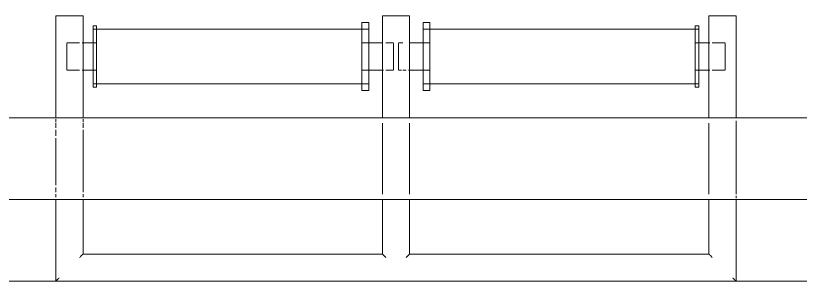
# Model space of a CAD drawing. Header units: inches. Extents: x -449 to 330, y -482 to 598.
# Drawn here: x -339.22 to -324.81, y -19.17 to -14.29 of the extents above; entities that cross this region are included whole.
import ezdxf

# ---------------------------------------------------------------- set-up
doc = ezdxf.new("R2010")
doc.units = ezdxf.units.IN
doc.header["$MEASUREMENT"] = 0
doc.linetypes.add('Hidden 1_8_', pattern=[0.1875, 0.125, -0.0625])
for name, color, linetype, lineweight in [('A-DETL-HDLN', 90, 'Hidden 1_8_', 9), ('I-WALL', 2, 'Continuous', 9), ('Q-SPCQ', 91, 'Continuous', 9)]:
    doc.layers.add(name, color=color, linetype=linetype, lineweight=lineweight)

# ---------------------------------------------------------------- blocks, each defined once
blk = doc.blocks.new('Toilet-Tissue-Dispenser_Bobrick_B-2740 _1_ - B-2740-2446900-Test Fit - Second Floor Plan')
at = {"layer": 'Q-SPCQ'}
for p, q in [((-338.487, -14.294), (-338.487, -16.169)), ((-338.424, -14.294), (-338.487, -14.294)), ((-338.487, -14.294), (-338.424, -14.294)), ((-338.049, -14.294), (-338.424, -14.294)), ((-338.424, -14.294), (-338.049, -14.294)), ((-338.049, -14.294), (-337.987, -14.294)), ((-337.987, -14.294), (-338.049, -14.294)), ((-337.987, -16.169), (-337.987, -14.294)), ((-332.487, -14.294), (-332.487, -16.169)), ((-332.424, -14.294), (-332.487, -14.294)), ((-332.487, -14.294), (-332.424, -14.294)), ((-332.049, -14.294), (-332.424, -14.294)), ((-332.424, -14.294), (-332.049, -14.294)), ((-332.049, -14.294), (-331.987, -14.294)), ((-331.987, -14.294), (-332.049, -14.294)), ((-331.987, -16.169), (-331.987, -14.294)), ((-326.487, -14.294), (-326.487, -16.169)), ((-326.424, -14.294), (-326.487, -14.294)), ((-326.487, -14.294), (-326.424, -14.294)), ((-326.424, -14.294), (-326.049, -14.294)), ((-326.049, -14.294), (-326.424, -14.294)), ((-326.049, -14.294), (-325.987, -14.294)), ((-325.987, -14.294), (-326.049, -14.294)), ((-325.987, -16.169), (-325.987, -14.294)), ((-337.737, -14.482), (-337.799, -14.482)), ((-337.799, -14.482), (-337.799, -14.501)), ((-337.799, -15.607), (-337.799, -14.482)), ((-332.737, -14.544), (-337.799, -14.544)), ((-337.799, -14.544), (-337.799, -14.761)), ((-337.799, -14.761), (-337.799, -14.544)), ((-337.799, -14.56), (-337.799, -14.607)), ((-337.737, -14.482), (-337.737, -15.607)), ((-337.737, -14.501), (-337.737, -14.482)), ((-337.737, -14.607), (-337.737, -14.56)), ((-332.737, -14.419), (-332.862, -14.419)), ((-332.862, -15.669), (-332.862, -14.419)), ((-332.862, -14.419), (-332.862, -14.44)), ((-332.862, -14.44), (-332.862, -14.503)), ((-332.737, -14.44), (-332.737, -14.419)), ((-332.737, -14.419), (-332.737, -15.669)), ((-332.737, -14.503), (-332.737, -14.44)), ((-332.737, -14.544), (-332.737, -14.561)), ((-332.737, -14.561), (-332.737, -14.544)), ((-331.612, -14.419), (-331.737, -14.419)), ((-331.737, -15.669), (-331.737, -14.419)), ((-331.737, -14.419), (-331.737, -14.44)), ((-331.737, -14.44), (-331.737, -14.503)), ((-326.674, -14.544), (-331.737, -14.544)), ((-331.737, -14.544), (-331.737, -14.561)), ((-331.737, -14.561), (-331.737, -14.544)), ((-331.612, -14.44), (-331.612, -14.419)), ((-331.612, -14.419), (-331.612, -15.669)), ((-331.612, -14.503), (-331.612, -14.44)), ((-326.674, -14.482), (-326.737, -14.482)), ((-326.737, -14.482), (-326.737, -14.501)), ((-326.737, -15.607), (-326.737, -14.482)), ((-326.674, -14.482), (-326.674, -15.607)), ((-326.674, -14.501), (-326.674, -14.482)), ((-326.674, -14.544), (-326.674, -14.761)), ((-326.674, -14.761), (-326.674, -14.544)), ((-326.674, -14.607), (-326.674, -14.56)), ((-337.799, -14.646), (-337.799, -14.763)), ((-337.737, -14.763), (-337.737, -14.688)), ((-332.862, -14.612), (-332.862, -14.688)), ((-332.737, -14.688), (-332.737, -14.61)), ((-332.737, -14.611), (-332.737, -14.69)), ((-332.737, -14.69), (-332.737, -14.611)), ((-331.737, -14.61), (-331.737, -14.688)), ((-331.737, -14.611), (-331.737, -14.69)), ((-331.737, -14.69), (-331.737, -14.611)), ((-331.612, -14.686), (-331.612, -14.61)), ((-326.737, -14.561), (-326.737, -14.607)), ((-326.737, -14.646), (-326.737, -14.688)), ((-326.737, -14.689), (-326.737, -14.763)), ((-326.674, -14.763), (-326.674, -14.646)), ((-338.049, -14.794), (-338.284, -14.794)), ((-338.284, -14.803), (-338.284, -15.044)), ((-338.284, -15.044), (-338.284, -14.803)), ((-338.284, -15.044), (-338.284, -14.803)), ((-338.284, -14.803), (-338.284, -15.044)), ((-337.737, -14.794), (-338.005, -14.794)), ((-337.987, -14.803), (-337.987, -14.828)), ((-337.987, -15.044), (-337.987, -14.803)), ((-337.987, -14.828), (-337.987, -14.867)), ((-337.799, -14.898), (-337.799, -14.794)), ((-337.737, -14.867), (-337.737, -14.803)), ((-337.737, -14.803), (-337.737, -14.867)), ((-332.862, -14.732), (-332.862, -14.792)), ((-332.737, -14.794), (-332.862, -14.794)), ((-332.862, -14.803), (-332.862, -14.867)), ((-332.862, -14.867), (-332.862, -14.803)), ((-332.737, -14.729), (-332.737, -14.881)), ((-332.737, -14.794), (-332.737, -14.729)), ((-332.737, -14.792), (-332.737, -14.732)), ((-332.477, -14.794), (-332.737, -14.794)), ((-332.487, -14.867), (-332.487, -14.803)), ((-332.487, -14.803), (-332.487, -15.044)), ((-332.284, -14.794), (-332.424, -14.794)), ((-332.284, -15.044), (-332.284, -14.803)), ((-332.284, -14.803), (-332.284, -15.044)), ((-332.284, -14.803), (-332.284, -15.044)), ((-332.284, -15.044), (-332.284, -14.803)), ((-332.111, -14.794), (-332.19, -14.794)), ((-332.19, -14.803), (-332.19, -15.044)), ((-332.19, -15.044), (-332.19, -14.803)), ((-332.19, -15.044), (-332.19, -14.803)), ((-332.19, -14.803), (-332.19, -15.044)), ((-331.737, -14.794), (-331.996, -14.794)), ((-331.987, -14.803), (-331.987, -14.867)), ((-331.987, -15.044), (-331.987, -14.803)), ((-331.737, -14.729), (-331.737, -14.794)), ((-331.737, -14.881), (-331.737, -14.729)), ((-331.737, -14.732), (-331.737, -14.792)), ((-331.612, -14.794), (-331.737, -14.794)), ((-331.612, -14.789), (-331.612, -14.732)), ((-331.612, -14.828), (-331.612, -14.803)), ((-331.612, -14.803), (-331.612, -14.867)), ((-331.612, -14.867), (-331.612, -14.828)), ((-326.469, -14.794), (-326.737, -14.794)), ((-326.737, -14.803), (-326.737, -14.867)), ((-326.737, -14.867), (-326.737, -14.803)), ((-326.674, -14.794), (-326.674, -14.898)), ((-326.487, -14.867), (-326.487, -14.803)), ((-326.487, -14.803), (-326.487, -15.044)), ((-326.19, -14.794), (-326.424, -14.794)), ((-326.19, -15.044), (-326.19, -14.803)), ((-326.19, -14.803), (-326.19, -15.044)), ((-326.19, -14.803), (-326.19, -15.044)), ((-326.19, -15.044), (-326.19, -14.803)), ((-337.799, -15.044), (-337.799, -14.915)), ((-337.799, -14.919), (-337.799, -14.972)), ((-337.799, -14.919), (-337.799, -14.972)), ((-337.799, -14.979), (-337.799, -15.037)), ((-337.799, -14.979), (-337.799, -15.037)), ((-337.737, -15.042), (-337.737, -14.919)), ((-337.737, -15.042), (-337.737, -14.919)), ((-337.737, -14.919), (-337.737, -15.042)), ((-332.862, -14.918), (-332.862, -15.044)), ((-332.862, -14.919), (-332.862, -15.044)), ((-332.862, -15.044), (-332.862, -14.919)), ((-332.737, -14.915), (-332.737, -15.173)), ((-332.737, -14.979), (-332.737, -14.931)), ((-332.737, -14.979), (-332.737, -14.932)), ((-332.737, -15.044), (-332.737, -14.993)), ((-332.737, -15.044), (-332.737, -14.993)), ((-331.737, -15.044), (-331.737, -14.915)), ((-331.737, -14.918), (-331.737, -14.966)), ((-331.737, -14.919), (-331.737, -14.966)), ((-331.737, -14.979), (-331.737, -15.03)), ((-331.737, -14.979), (-331.737, -15.03)), ((-331.612, -15.041), (-331.612, -14.918)), ((-331.612, -15.041), (-331.612, -14.919)), ((-331.612, -14.919), (-331.612, -15.041)), ((-326.737, -14.919), (-326.737, -15.044)), ((-326.737, -14.919), (-326.737, -15.044)), ((-326.737, -15.044), (-326.737, -14.919)), ((-326.674, -14.915), (-326.674, -15.173)), ((-326.674, -14.979), (-326.674, -14.925)), ((-326.674, -14.979), (-326.674, -14.926)), ((-326.674, -15.068), (-326.674, -14.986)), ((-326.674, -15.068), (-326.674, -14.986)), ((-338.284, -15.044), (-338.284, -15.285)), ((-338.284, -15.285), (-338.284, -15.044)), ((-338.284, -15.285), (-338.284, -15.044)), ((-338.284, -15.044), (-338.284, -15.285)), ((-337.987, -15.044), (-337.987, -15.109)), ((-337.987, -15.285), (-337.987, -15.044)), ((-337.799, -15.044), (-337.799, -15.068)), ((-337.799, -15.068), (-337.799, -15.044)), ((-337.799, -15.044), (-337.799, -15.068)), ((-337.799, -15.173), (-337.799, -15.068)), ((-337.799, -15.109), (-337.799, -15.162)), ((-337.799, -15.109), (-337.799, -15.163)), ((-337.737, -15.068), (-337.737, -15.044)), ((-337.737, -15.169), (-337.737, -15.044)), ((-337.737, -15.044), (-337.737, -15.169)), ((-337.737, -15.169), (-337.737, -15.109)), ((-332.862, -15.044), (-332.862, -15.068)), ((-332.862, -15.044), (-332.862, -15.068)), ((-332.862, -15.068), (-332.862, -15.044)), ((-332.862, -15.068), (-332.862, -15.109)), ((-332.862, -15.169), (-332.862, -15.068)), ((-332.862, -15.109), (-332.862, -15.17)), ((-332.862, -15.109), (-332.862, -15.169)), ((-332.737, -15.068), (-332.737, -15.044)), ((-332.737, -15.068), (-332.737, -15.044)), ((-332.737, -15.169), (-332.737, -15.122)), ((-332.737, -15.17), (-332.737, -15.122)), ((-332.487, -15.068), (-332.487, -15.044)), ((-332.487, -15.044), (-332.487, -15.285)), ((-332.487, -15.109), (-332.487, -15.068)), ((-332.284, -15.285), (-332.284, -15.044)), ((-332.284, -15.044), (-332.284, -15.285)), ((-332.284, -15.044), (-332.284, -15.285)), ((-332.284, -15.285), (-332.284, -15.044)), ((-332.19, -15.044), (-332.19, -15.285)), ((-332.19, -15.285), (-332.19, -15.044)), ((-332.19, -15.285), (-332.19, -15.044)), ((-332.19, -15.044), (-332.19, -15.285)), ((-331.987, -15.044), (-331.987, -15.109)), ((-331.987, -15.285), (-331.987, -15.044)), ((-331.737, -15.044), (-331.737, -15.068)), ((-331.737, -15.068), (-331.737, -15.044)), ((-331.737, -15.044), (-331.737, -15.068)), ((-331.737, -15.173), (-331.737, -15.068)), ((-331.737, -15.109), (-331.737, -15.156)), ((-331.737, -15.109), (-331.737, -15.157)), ((-331.612, -15.068), (-331.612, -15.044)), ((-331.612, -15.169), (-331.612, -15.044)), ((-331.612, -15.044), (-331.612, -15.169)), ((-331.612, -15.17), (-331.612, -15.109)), ((-326.737, -15.044), (-326.737, -15.068)), ((-326.737, -15.044), (-326.737, -15.068)), ((-326.737, -15.068), (-326.737, -15.044)), ((-326.737, -15.068), (-326.737, -15.169)), ((-326.737, -15.169), (-326.737, -15.068)), ((-326.737, -15.109), (-326.737, -15.169)), ((-326.674, -15.169), (-326.674, -15.116)), ((-326.674, -15.169), (-326.674, -15.116)), ((-326.487, -15.109), (-326.487, -15.044)), ((-326.487, -15.044), (-326.487, -15.285)), ((-326.19, -15.285), (-326.19, -15.044)), ((-326.19, -15.044), (-326.19, -15.285)), ((-326.19, -15.044), (-326.19, -15.285)), ((-326.19, -15.285), (-326.19, -15.044)), ((-337.987, -15.221), (-337.987, -15.285)), ((-337.799, -15.294), (-337.799, -15.19)), ((-337.737, -15.261), (-337.737, -15.221)), ((-337.737, -15.221), (-337.737, -15.285)), ((-337.737, -15.285), (-337.737, -15.261)), ((-332.862, -15.221), (-332.862, -15.285)), ((-332.862, -15.285), (-332.862, -15.221)), ((-332.737, -15.207), (-332.737, -15.359)), ((-332.487, -15.285), (-332.487, -15.221)), ((-331.987, -15.221), (-331.987, -15.285)), ((-331.737, -15.359), (-331.737, -15.207)), ((-331.612, -15.285), (-331.612, -15.221)), ((-331.612, -15.221), (-331.612, -15.285)), ((-326.737, -15.221), (-326.737, -15.285)), ((-326.737, -15.285), (-326.737, -15.221)), ((-326.674, -15.19), (-326.674, -15.294)), ((-326.487, -15.285), (-326.487, -15.221)), ((-338.284, -15.294), (-338.049, -15.294)), ((-338.005, -15.294), (-337.737, -15.294)), ((-337.799, -15.325), (-337.799, -15.442)), ((-337.799, -15.327), (-337.799, -15.544)), ((-337.799, -15.544), (-337.799, -15.327)), ((-337.737, -15.399), (-337.737, -15.325)), ((-337.737, -15.442), (-337.737, -15.4)), ((-332.862, -15.294), (-332.737, -15.294)), ((-332.862, -15.299), (-332.862, -15.357)), ((-332.862, -15.402), (-332.862, -15.478)), ((-332.737, -15.359), (-332.737, -15.294)), ((-332.737, -15.294), (-332.466, -15.294)), ((-332.737, -15.357), (-332.737, -15.296)), ((-332.737, -15.398), (-332.737, -15.477)), ((-332.737, -15.477), (-332.737, -15.398)), ((-332.737, -15.478), (-332.737, -15.4)), ((-332.424, -15.294), (-332.284, -15.294)), ((-332.19, -15.294), (-332.134, -15.294)), ((-332.111, -15.294), (-332.049, -15.294)), ((-332.007, -15.294), (-331.737, -15.294)), ((-331.737, -15.294), (-331.737, -15.359)), ((-331.737, -15.294), (-331.612, -15.294)), ((-331.737, -15.296), (-331.737, -15.357)), ((-331.737, -15.398), (-331.737, -15.477)), ((-331.737, -15.477), (-331.737, -15.398)), ((-331.737, -15.4), (-331.737, -15.478)), ((-331.612, -15.357), (-331.612, -15.296)), ((-331.612, -15.476), (-331.612, -15.4)), ((-326.737, -15.294), (-326.469, -15.294)), ((-326.737, -15.325), (-326.737, -15.4)), ((-326.674, -15.442), (-326.674, -15.325)), ((-326.674, -15.327), (-326.674, -15.544)), ((-326.674, -15.544), (-326.674, -15.327)), ((-326.424, -15.294), (-326.19, -15.294)), ((-337.799, -15.481), (-337.799, -15.528)), ((-337.799, -15.544), (-332.737, -15.544)), ((-337.737, -15.527), (-337.737, -15.481)), ((-332.737, -15.527), (-332.737, -15.544)), ((-332.737, -15.544), (-332.737, -15.527)), ((-331.737, -15.527), (-331.737, -15.544)), ((-331.737, -15.544), (-331.737, -15.527)), ((-331.737, -15.544), (-326.674, -15.544)), ((-326.737, -15.481), (-326.737, -15.528)), ((-326.674, -15.528), (-326.674, -15.481)), ((-337.799, -15.587), (-337.799, -15.607)), ((-337.799, -15.607), (-337.737, -15.607)), ((-337.737, -15.607), (-337.737, -15.587)), ((-332.862, -15.585), (-332.862, -15.648)), ((-332.862, -15.648), (-332.862, -15.669)), ((-332.862, -15.669), (-332.737, -15.669)), ((-332.737, -15.648), (-332.737, -15.585)), ((-332.737, -15.669), (-332.737, -15.648)), ((-331.737, -15.585), (-331.737, -15.648)), ((-331.737, -15.648), (-331.737, -15.669)), ((-331.737, -15.669), (-331.612, -15.669)), ((-331.612, -15.648), (-331.612, -15.585)), ((-331.612, -15.669), (-331.612, -15.648)), ((-326.737, -15.587), (-326.737, -15.607)), ((-326.737, -15.607), (-326.674, -15.607)), ((-326.674, -15.607), (-326.674, -15.587)), ((-338.487, -16.195), (-338.487, -16.249)), ((-338.487, -16.269), (-338.487, -16.355)), ((-337.987, -16.248), (-337.987, -16.195)), ((-337.987, -16.354), (-337.987, -16.269)), ((-332.487, -16.269), (-332.487, -17.569)), ((-331.987, -17.569), (-331.987, -16.269)), ((-326.487, -16.269), (-326.487, -17.569)), ((-325.987, -17.569), (-325.987, -16.225)), ((-338.487, -16.389), (-338.487, -16.501)), ((-337.987, -17.534), (-337.987, -16.389)), ((-338.487, -16.544), (-338.487, -17.406)), ((-338.487, -17.449), (-338.487, -17.535)), ((-338.487, -17.569), (-338.487, -17.623)), ((-337.987, -17.622), (-337.987, -17.569)), ((-338.487, -17.662), (-338.487, -19.169)), ((-337.987, -18.669), (-337.987, -17.662)), ((-332.487, -17.669), (-332.487, -18.669)), ((-331.987, -18.669), (-331.987, -17.669)), ((-326.487, -17.669), (-326.487, -18.669)), ((-325.987, -17.643), (-325.987, -17.599)), ((-325.987, -19.169), (-325.987, -17.669)), ((-332.487, -18.669), (-337.987, -18.669)), ((-337.237, -18.669), (-336.737, -18.669)), ((-336.737, -18.669), (-337.237, -18.669)), ((-337.237, -18.669), (-337.237, -18.669)), ((-336.737, -18.669), (-336.737, -18.669)), ((-333.737, -18.669), (-333.237, -18.669)), ((-333.237, -18.669), (-333.737, -18.669)), ((-333.737, -18.669), (-333.737, -18.669)), ((-333.237, -18.669), (-333.237, -18.669)), ((-326.487, -18.669), (-331.987, -18.669)), ((-331.237, -18.669), (-330.737, -18.669)), ((-330.737, -18.669), (-331.237, -18.669)), ((-331.237, -18.669), (-331.237, -18.669)), ((-330.737, -18.669), (-330.737, -18.669)), ((-327.737, -18.669), (-327.237, -18.669)), ((-327.237, -18.669), (-327.737, -18.669)), ((-327.737, -18.669), (-327.737, -18.669)), ((-327.237, -18.669), (-327.237, -18.669))]:
    blk.add_line(p, q, dxfattribs=at)
for points, knots in [([(-338.049, -18.732), (-338.044, -18.726), (-338.036, -18.718), (-338.025, -18.708), (-338.018, -18.7), (-338.011, -18.693), (-338.005, -18.687), (-338, -18.682), (-337.995, -18.677), (-337.991, -18.674), (-337.988, -18.67), (-337.987, -18.669), (-337.987, -18.669)], [0, 0, 0, 0, 0.166667, 0.25, 0.333333, 0.416667, 0.5, 0.583333, 0.666667, 0.75, 0.833333, 1, 1, 1, 1]), ([(-337.987, -18.669), (-337.987, -18.669), (-337.988, -18.67), (-337.991, -18.674), (-337.995, -18.677), (-338, -18.682), (-338.005, -18.687), (-338.011, -18.693), (-338.018, -18.7), (-338.025, -18.708), (-338.036, -18.718), (-338.044, -18.726), (-338.049, -18.732)], [0, 0, 0, 0, 0.166667, 0.25, 0.333333, 0.416667, 0.5, 0.583333, 0.666667, 0.75, 0.833333, 1, 1, 1, 1]), ([(-332.487, -18.669), (-332.487, -18.669), (-332.486, -18.669), (-332.485, -18.671), (-332.482, -18.674), (-332.479, -18.677), (-332.474, -18.681), (-332.47, -18.686), (-332.465, -18.691), (-332.459, -18.696), (-332.454, -18.702), (-332.446, -18.71), (-332.436, -18.719), (-332.428, -18.728), (-332.424, -18.732)], [0, 0, 0, 0, 0.071429, 0.142857, 0.214286, 0.285714, 0.357143, 0.428571, 0.5, 0.571429, 0.642857, 0.714286, 0.857143, 1, 1, 1, 1]), ([(-332.424, -18.732), (-332.428, -18.728), (-332.436, -18.719), (-332.446, -18.71), (-332.454, -18.702), (-332.459, -18.696), (-332.465, -18.691), (-332.47, -18.686), (-332.474, -18.681), (-332.479, -18.677), (-332.482, -18.674), (-332.485, -18.671), (-332.486, -18.669), (-332.487, -18.669), (-332.487, -18.669)], [0, 0, 0, 0, 0.142857, 0.285714, 0.357143, 0.428571, 0.5, 0.571429, 0.642857, 0.714286, 0.785714, 0.857143, 0.928571, 1, 1, 1, 1]), ([(-332.049, -18.732), (-332.045, -18.728), (-332.037, -18.719), (-332.027, -18.71), (-332.02, -18.702), (-332.014, -18.696), (-332.009, -18.691), (-332.004, -18.686), (-331.999, -18.681), (-331.995, -18.677), (-331.992, -18.674), (-331.989, -18.671), (-331.987, -18.669), (-331.987, -18.669), (-331.987, -18.669)], [0, 0, 0, 0, 0.142857, 0.285714, 0.357143, 0.428571, 0.5, 0.571429, 0.642857, 0.714286, 0.785714, 0.857143, 0.928571, 1, 1, 1, 1]), ([(-331.987, -18.669), (-331.987, -18.669), (-331.987, -18.669), (-331.989, -18.671), (-331.992, -18.674), (-331.995, -18.677), (-331.999, -18.681), (-332.004, -18.686), (-332.009, -18.691), (-332.014, -18.696), (-332.02, -18.702), (-332.027, -18.71), (-332.037, -18.719), (-332.045, -18.728), (-332.049, -18.732)], [0, 0, 0, 0, 0.071429, 0.142857, 0.214286, 0.285714, 0.357143, 0.428571, 0.5, 0.571429, 0.642857, 0.714286, 0.857143, 1, 1, 1, 1]), ([(-326.424, -18.732), (-326.43, -18.726), (-326.438, -18.718), (-326.448, -18.708), (-326.456, -18.7), (-326.462, -18.693), (-326.469, -18.687), (-326.474, -18.682), (-326.479, -18.677), (-326.482, -18.674), (-326.486, -18.67), (-326.487, -18.669), (-326.487, -18.669)], [0, 0, 0, 0, 0.166667, 0.25, 0.333333, 0.416667, 0.5, 0.583333, 0.666667, 0.75, 0.833333, 1, 1, 1, 1]), ([(-326.487, -18.669), (-326.487, -18.669), (-326.486, -18.67), (-326.482, -18.674), (-326.479, -18.677), (-326.474, -18.682), (-326.469, -18.687), (-326.462, -18.693), (-326.456, -18.7), (-326.448, -18.708), (-326.438, -18.718), (-326.43, -18.726), (-326.424, -18.732)], [0, 0, 0, 0, 0.166667, 0.25, 0.333333, 0.416667, 0.5, 0.583333, 0.666667, 0.75, 0.833333, 1, 1, 1, 1]), ([(-338.424, -19.107), (-338.43, -19.112), (-338.438, -19.12), (-338.448, -19.131), (-338.456, -19.138), (-338.462, -19.145), (-338.469, -19.151), (-338.474, -19.156), (-338.479, -19.161), (-338.482, -19.164), (-338.486, -19.168), (-338.487, -19.169), (-338.487, -19.169)], [0, 0, 0, 0, 0.166667, 0.25, 0.333333, 0.416667, 0.5, 0.583333, 0.666667, 0.75, 0.833333, 1, 1, 1, 1]), ([(-338.487, -19.169), (-338.487, -19.169), (-338.486, -19.168), (-338.482, -19.164), (-338.479, -19.161), (-338.474, -19.156), (-338.469, -19.151), (-338.462, -19.145), (-338.456, -19.138), (-338.448, -19.131), (-338.438, -19.12), (-338.43, -19.112), (-338.424, -19.107)], [0, 0, 0, 0, 0.166667, 0.25, 0.333333, 0.416667, 0.5, 0.583333, 0.666667, 0.75, 0.833333, 1, 1, 1, 1]), ([(-326.049, -19.107), (-326.044, -19.112), (-326.036, -19.12), (-326.025, -19.131), (-326.018, -19.138), (-326.011, -19.145), (-326.005, -19.151), (-326, -19.156), (-325.995, -19.161), (-325.991, -19.164), (-325.988, -19.168), (-325.987, -19.169), (-325.987, -19.169)], [0, 0, 0, 0, 0.166667, 0.25, 0.333333, 0.416667, 0.5, 0.583333, 0.666667, 0.75, 0.833333, 1, 1, 1, 1]), ([(-325.987, -19.169), (-325.987, -19.169), (-325.988, -19.168), (-325.991, -19.164), (-325.995, -19.161), (-326, -19.156), (-326.005, -19.151), (-326.011, -19.145), (-326.018, -19.138), (-326.025, -19.131), (-326.036, -19.12), (-326.044, -19.112), (-326.049, -19.107)], [0, 0, 0, 0, 0.166667, 0.25, 0.333333, 0.416667, 0.5, 0.583333, 0.666667, 0.75, 0.833333, 1, 1, 1, 1])]:
    blk.add_open_spline(points, degree=3, knots=knots, dxfattribs=at)
blk = doc.blocks.new('Grab-Bar_Bobrick_B-6806 - 42W Peened-2456527-Test Fit - Second Floor Plan')
at = {"layer": 'Q-SPCQ'}
for p, q in [((-309.987, -16.169), (-349.487, -16.169)), ((-349.487, -17.669), (-309.987, -17.669))]:
    blk.add_line(p, q, dxfattribs=at)

msp = doc.modelspace()

# ---------------------------------------------------------------- linework, layer by layer
at = {"layer": 'A-DETL-HDLN'}
msp.add_line((-362.737, -19.169), (-306.737, -19.169), dxfattribs=at)
at = {"layer": 'I-WALL'}
msp.add_line((-259.112, -19.169), (-362.737, -19.169), dxfattribs=at)

# ---------------------------------------------------------------- block references
at = {"layer": 'Q-SPCQ'}
for name in ['Toilet-Tissue-Dispenser_Bobrick_B-2740 _1_ - B-2740-2446900-Test Fit - Second Floor Plan', 'Grab-Bar_Bobrick_B-6806 - 42W Peened-2456527-Test Fit - Second Floor Plan']:
    msp.add_blockref(name, (0, 0), dxfattribs=at)

doc.saveas('drawing.dxf')
